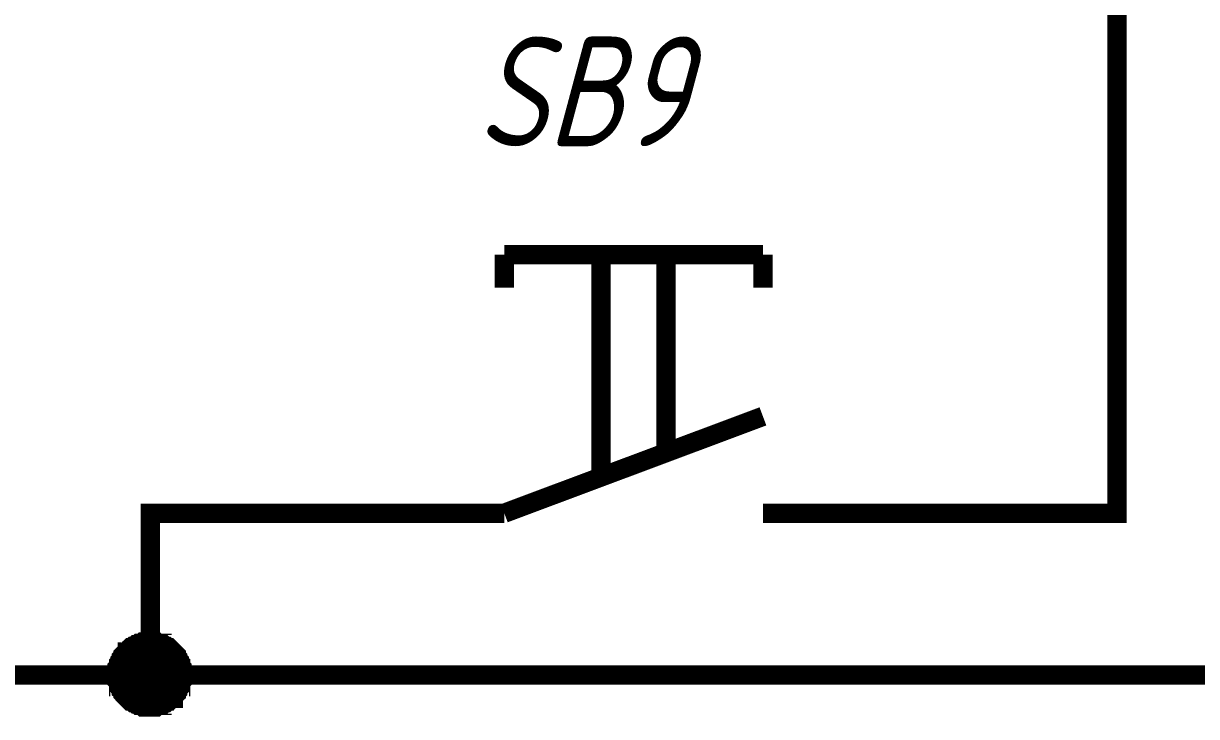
# Model space of a CAD drawing. Header units: millimetres. Extents: x 0 to 841, y 0 to 594.
# Drawn here: x 370.55 to 388.74, y 29.86 to 40.61 of the extents above; entities that cross this region are included whole.
import ezdxf

# ---------------------------------------------------------------- set-up
doc = ezdxf.new("R2010")
doc.units = ezdxf.units.MM
doc.layers.add('Sheet', color=255, linetype='Continuous')
doc.styles.get("Standard").update_dxf_attribs({"font": '', "oblique": 15})
doc.styles.get('Standard').set_extended_font_data('GOST type A')

msp = doc.modelspace()

# ---------------------------------------------------------------- linework, layer by layer
at = {"layer": 'Sheet', "color": 18, "true_color": 0x000000, "const_width": 0.3}
for points in [[(385.018, 33.015), (387.504, 33.015), (387.504, 45.513), (387.504, 58.011), (387.504, 70.51), (387.504, 70.51), (385.018, 70.51)], [(378.006, 37.024), (382.016, 37.024)], [(378.006, 37.024), (378.006, 36.509)], [(379.507, 33.508), (379.507, 37.024)], [(380.515, 37.024), (380.515, 34.023)], [(382.016, 37.024), (382.016, 36.509)], [(378.006, 33.015), (382.016, 34.516)], [(395.008, 33.015), (392.5, 33.015), (392.5, 30.506), (372.518, 30.506), (352.515, 30.506), (352.515, 33.015), (355.001, 33.015)], [(372.518, 30.506), (372.518, 33.015), (375.005, 33.015)], [(377.514, 33.015), (375.005, 33.015)], [(377.514, 33.015), (378.006, 33.015)], [(382.509, 33.015), (382.016, 33.015)], [(382.509, 33.015), (385.018, 33.015)], [(372.003, 30.506), (372.003, 30.529), (372.003, 30.551), (372.003, 30.596), (372.003, 30.618), (372.026, 30.641), (372.026, 30.663), (372.026, 30.686), (372.048, 30.708), (372.048, 30.73), (372.07, 30.753), (372.07, 30.775), (372.093, 30.798), (372.093, 30.82), (372.115, 30.842), (372.138, 30.865), (372.16, 30.865), (372.16, 30.887), (372.182, 30.91), (372.205, 30.932), (372.227, 30.932), (372.25, 30.954), (372.272, 30.954), (372.294, 30.977), (372.317, 30.977), (372.339, 30.999), (372.362, 30.999), (372.384, 30.999), (372.406, 31.021), (372.429, 31.021), (372.474, 31.021), (372.496, 31.021), (372.518, 31.021)], [(372.003, 30.506), (372.003, 30.529), (372.003, 30.551), (372.003, 30.596), (372.003, 30.618), (372.026, 30.641), (372.026, 30.663), (372.026, 30.686), (372.048, 30.708), (372.048, 30.73), (372.07, 30.753), (372.07, 30.775), (372.093, 30.798), (372.093, 30.82), (372.115, 30.842), (372.138, 30.865), (372.16, 30.865), (372.16, 30.887), (372.182, 30.91), (372.205, 30.932), (372.227, 30.932), (372.25, 30.954), (372.272, 30.954), (372.294, 30.977), (372.317, 30.977), (372.339, 30.999), (372.362, 30.999), (372.384, 30.999), (372.406, 31.021), (372.429, 31.021), (372.474, 31.021), (372.496, 31.021), (372.518, 31.021)], [(372.003, 30.506), (372.003, 30.529), (372.003, 30.551), (372.003, 30.596), (372.003, 30.618), (372.026, 30.641), (372.026, 30.663), (372.026, 30.686), (372.048, 30.708), (372.048, 30.73), (372.07, 30.753), (372.07, 30.775), (372.093, 30.798), (372.093, 30.82), (372.115, 30.842), (372.138, 30.865), (372.16, 30.865), (372.16, 30.887), (372.182, 30.91), (372.205, 30.932), (372.227, 30.932), (372.25, 30.954), (372.272, 30.954), (372.294, 30.977), (372.317, 30.977), (372.339, 30.999), (372.362, 30.999), (372.384, 30.999), (372.406, 31.021), (372.429, 31.021), (372.474, 31.021), (372.496, 31.021), (372.518, 31.021)], [(372.003, 30.506), (372.003, 30.529), (372.003, 30.551), (372.003, 30.596), (372.003, 30.618), (372.026, 30.641), (372.026, 30.663), (372.026, 30.686), (372.048, 30.708), (372.048, 30.73), (372.07, 30.753), (372.07, 30.775), (372.093, 30.798), (372.093, 30.82), (372.115, 30.842), (372.138, 30.865), (372.16, 30.865), (372.16, 30.887), (372.182, 30.91), (372.205, 30.932), (372.227, 30.932), (372.25, 30.954), (372.272, 30.954), (372.294, 30.977), (372.317, 30.977), (372.339, 30.999), (372.362, 30.999), (372.384, 30.999), (372.406, 31.021), (372.429, 31.021), (372.474, 31.021), (372.496, 31.021), (372.518, 31.021)], [(372.003, 30.506), (372.003, 30.529), (372.003, 30.551), (372.003, 30.596), (372.003, 30.618), (372.026, 30.641), (372.026, 30.663), (372.026, 30.686), (372.048, 30.708), (372.048, 30.73), (372.07, 30.753), (372.07, 30.775), (372.093, 30.798), (372.093, 30.82), (372.115, 30.842), (372.138, 30.865), (372.16, 30.865), (372.16, 30.887), (372.182, 30.91), (372.205, 30.932), (372.227, 30.932), (372.25, 30.954), (372.272, 30.954), (372.294, 30.977), (372.317, 30.977), (372.339, 30.999), (372.362, 30.999), (372.384, 30.999), (372.406, 31.021), (372.429, 31.021), (372.474, 31.021), (372.496, 31.021), (372.518, 31.021)], [(372.003, 30.506), (372.003, 30.529), (372.003, 30.551), (372.003, 30.596), (372.003, 30.618), (372.026, 30.641), (372.026, 30.663), (372.026, 30.686), (372.048, 30.708), (372.048, 30.73), (372.07, 30.753), (372.07, 30.775), (372.093, 30.798), (372.093, 30.82), (372.115, 30.842), (372.138, 30.865), (372.16, 30.865), (372.16, 30.887), (372.182, 30.91), (372.205, 30.932), (372.227, 30.932), (372.25, 30.954), (372.272, 30.954), (372.294, 30.977), (372.317, 30.977), (372.339, 30.999), (372.362, 30.999), (372.384, 30.999), (372.406, 31.021), (372.429, 31.021), (372.474, 31.021), (372.496, 31.021), (372.518, 31.021)], [(372.003, 30.506), (372.003, 30.529), (372.003, 30.551), (372.003, 30.596), (372.003, 30.618), (372.026, 30.641), (372.026, 30.663), (372.026, 30.686), (372.048, 30.708), (372.048, 30.73), (372.07, 30.753), (372.07, 30.775), (372.093, 30.798), (372.093, 30.82), (372.115, 30.842), (372.138, 30.865), (372.16, 30.865), (372.16, 30.887), (372.182, 30.91), (372.205, 30.932), (372.227, 30.932), (372.25, 30.954), (372.272, 30.954), (372.294, 30.977), (372.317, 30.977), (372.339, 30.999), (372.362, 30.999), (372.384, 30.999), (372.406, 31.021), (372.429, 31.021), (372.474, 31.021), (372.496, 31.021), (372.518, 31.021)], [(372.003, 30.506), (372.003, 30.529), (372.003, 30.551), (372.003, 30.596), (372.003, 30.618), (372.026, 30.641), (372.026, 30.663), (372.026, 30.686), (372.048, 30.708), (372.048, 30.73), (372.07, 30.753), (372.07, 30.775), (372.093, 30.798), (372.093, 30.82), (372.115, 30.842), (372.138, 30.865), (372.16, 30.865), (372.16, 30.887), (372.182, 30.91), (372.205, 30.932), (372.227, 30.932), (372.25, 30.954), (372.272, 30.954), (372.294, 30.977), (372.317, 30.977), (372.339, 30.999), (372.362, 30.999), (372.384, 30.999), (372.406, 31.021), (372.429, 31.021), (372.474, 31.021), (372.496, 31.021), (372.518, 31.021)], [(372.518, 31.021), (372.518, 31.021)], [(372.518, 31.021), (372.541, 31.021), (372.563, 31.021), (372.586, 31.021), (372.608, 31.021), (372.63, 30.999), (372.653, 30.999), (372.698, 30.999), (372.698, 30.977), (372.72, 30.977), (372.742, 30.954), (372.765, 30.954), (372.787, 30.932), (372.81, 30.932), (372.832, 30.91), (372.854, 30.887), (372.877, 30.865), (372.877, 30.865), (372.899, 30.842), (372.922, 30.82), (372.922, 30.798), (372.944, 30.775), (372.944, 30.753), (372.966, 30.73), (372.966, 30.708), (372.989, 30.686), (372.989, 30.663), (372.989, 30.641), (373.011, 30.618), (373.011, 30.596), (373.011, 30.551), (373.011, 30.529), (373.011, 30.506)], [(372.518, 31.021), (372.518, 31.021)], [(372.518, 31.021), (372.541, 31.021), (372.563, 31.021), (372.586, 31.021), (372.608, 31.021), (372.63, 30.999), (372.653, 30.999), (372.698, 30.999), (372.698, 30.977), (372.72, 30.977), (372.742, 30.954), (372.765, 30.954), (372.787, 30.932), (372.81, 30.932), (372.832, 30.91), (372.854, 30.887), (372.877, 30.865), (372.877, 30.865), (372.899, 30.842), (372.922, 30.82), (372.922, 30.798), (372.944, 30.775), (372.944, 30.753), (372.966, 30.73), (372.966, 30.708), (372.989, 30.686), (372.989, 30.663), (372.989, 30.641), (373.011, 30.618), (373.011, 30.596), (373.011, 30.551), (373.011, 30.529), (373.011, 30.506)], [(372.518, 31.021), (372.518, 31.021)], [(372.518, 31.021), (372.541, 31.021), (372.563, 31.021), (372.586, 31.021), (372.608, 31.021), (372.63, 30.999), (372.653, 30.999), (372.698, 30.999), (372.698, 30.977), (372.72, 30.977), (372.742, 30.954), (372.765, 30.954), (372.787, 30.932), (372.81, 30.932), (372.832, 30.91), (372.854, 30.887), (372.877, 30.865), (372.877, 30.865), (372.899, 30.842), (372.922, 30.82), (372.922, 30.798), (372.944, 30.775), (372.944, 30.753), (372.966, 30.73), (372.966, 30.708), (372.989, 30.686), (372.989, 30.663), (372.989, 30.641), (373.011, 30.618), (373.011, 30.596), (373.011, 30.551), (373.011, 30.529), (373.011, 30.506)], [(372.518, 31.021), (372.518, 31.021)], [(372.518, 31.021), (372.541, 31.021), (372.563, 31.021), (372.586, 31.021), (372.608, 31.021), (372.63, 30.999), (372.653, 30.999), (372.698, 30.999), (372.698, 30.977), (372.72, 30.977), (372.742, 30.954), (372.765, 30.954), (372.787, 30.932), (372.81, 30.932), (372.832, 30.91), (372.854, 30.887), (372.877, 30.865), (372.877, 30.865), (372.899, 30.842), (372.922, 30.82), (372.922, 30.798), (372.944, 30.775), (372.944, 30.753), (372.966, 30.73), (372.966, 30.708), (372.989, 30.686), (372.989, 30.663), (372.989, 30.641), (373.011, 30.618), (373.011, 30.596), (373.011, 30.551), (373.011, 30.529), (373.011, 30.506)], [(372.518, 31.021), (372.518, 31.021)], [(372.518, 31.021), (372.541, 31.021), (372.563, 31.021), (372.586, 31.021), (372.608, 31.021), (372.63, 30.999), (372.653, 30.999), (372.698, 30.999), (372.698, 30.977), (372.72, 30.977), (372.742, 30.954), (372.765, 30.954), (372.787, 30.932), (372.81, 30.932), (372.832, 30.91), (372.854, 30.887), (372.877, 30.865), (372.877, 30.865), (372.899, 30.842), (372.922, 30.82), (372.922, 30.798), (372.944, 30.775), (372.944, 30.753), (372.966, 30.73), (372.966, 30.708), (372.989, 30.686), (372.989, 30.663), (372.989, 30.641), (373.011, 30.618), (373.011, 30.596), (373.011, 30.551), (373.011, 30.529), (373.011, 30.506)], [(372.518, 31.021), (372.518, 31.021)], [(372.518, 31.021), (372.541, 31.021), (372.563, 31.021), (372.586, 31.021), (372.608, 31.021), (372.63, 30.999), (372.653, 30.999), (372.698, 30.999), (372.698, 30.977), (372.72, 30.977), (372.742, 30.954), (372.765, 30.954), (372.787, 30.932), (372.81, 30.932), (372.832, 30.91), (372.854, 30.887), (372.877, 30.865), (372.877, 30.865), (372.899, 30.842), (372.922, 30.82), (372.922, 30.798), (372.944, 30.775), (372.944, 30.753), (372.966, 30.73), (372.966, 30.708), (372.989, 30.686), (372.989, 30.663), (372.989, 30.641), (373.011, 30.618), (373.011, 30.596), (373.011, 30.551), (373.011, 30.529), (373.011, 30.506)], [(372.518, 31.021), (372.518, 31.021)], [(372.518, 31.021), (372.541, 31.021), (372.563, 31.021), (372.586, 31.021), (372.608, 31.021), (372.63, 30.999), (372.653, 30.999), (372.698, 30.999), (372.698, 30.977), (372.72, 30.977), (372.742, 30.954), (372.765, 30.954), (372.787, 30.932), (372.81, 30.932), (372.832, 30.91), (372.854, 30.887), (372.877, 30.865), (372.877, 30.865), (372.899, 30.842), (372.922, 30.82), (372.922, 30.798), (372.944, 30.775), (372.944, 30.753), (372.966, 30.73), (372.966, 30.708), (372.989, 30.686), (372.989, 30.663), (372.989, 30.641), (373.011, 30.618), (373.011, 30.596), (373.011, 30.551), (373.011, 30.529), (373.011, 30.506)], [(372.518, 31.021), (372.518, 31.021)], [(372.518, 31.021), (372.541, 31.021), (372.563, 31.021), (372.586, 31.021), (372.608, 31.021), (372.63, 30.999), (372.653, 30.999), (372.698, 30.999), (372.698, 30.977), (372.72, 30.977), (372.742, 30.954), (372.765, 30.954), (372.787, 30.932), (372.81, 30.932), (372.832, 30.91), (372.854, 30.887), (372.877, 30.865), (372.877, 30.865), (372.899, 30.842), (372.922, 30.82), (372.922, 30.798), (372.944, 30.775), (372.944, 30.753), (372.966, 30.73), (372.966, 30.708), (372.989, 30.686), (372.989, 30.663), (372.989, 30.641), (373.011, 30.618), (373.011, 30.596), (373.011, 30.551), (373.011, 30.529), (373.011, 30.506)], [(372.518, 30.014), (372.496, 30.014), (372.474, 30.014), (372.429, 30.014), (372.406, 30.014), (372.384, 30.036), (372.362, 30.036), (372.339, 30.036), (372.317, 30.058), (372.294, 30.058), (372.272, 30.081), (372.25, 30.081), (372.227, 30.103), (372.205, 30.103), (372.182, 30.126), (372.16, 30.148), (372.16, 30.148), (372.138, 30.17), (372.115, 30.193), (372.093, 30.215), (372.093, 30.238), (372.07, 30.26), (372.07, 30.282), (372.048, 30.305), (372.048, 30.327), (372.026, 30.327), (372.026, 30.372), (372.026, 30.394), (372.003, 30.417), (372.003, 30.439), (372.003, 30.462), (372.003, 30.484), (372.003, 30.506)], [(372.003, 30.506), (372.003, 30.506)], [(372.518, 30.014), (372.496, 30.014), (372.474, 30.014), (372.429, 30.014), (372.406, 30.014), (372.384, 30.036), (372.362, 30.036), (372.339, 30.036), (372.317, 30.058), (372.294, 30.058), (372.272, 30.081), (372.25, 30.081), (372.227, 30.103), (372.205, 30.103), (372.182, 30.126), (372.16, 30.148), (372.16, 30.148), (372.138, 30.17), (372.115, 30.193), (372.093, 30.215), (372.093, 30.238), (372.07, 30.26), (372.07, 30.282), (372.048, 30.305), (372.048, 30.327), (372.026, 30.327), (372.026, 30.372), (372.026, 30.394), (372.003, 30.417), (372.003, 30.439), (372.003, 30.462), (372.003, 30.484), (372.003, 30.506)], [(372.003, 30.506), (372.003, 30.506)], [(372.518, 30.014), (372.496, 30.014), (372.474, 30.014), (372.429, 30.014), (372.406, 30.014), (372.384, 30.036), (372.362, 30.036), (372.339, 30.036), (372.317, 30.058), (372.294, 30.058), (372.272, 30.081), (372.25, 30.081), (372.227, 30.103), (372.205, 30.103), (372.182, 30.126), (372.16, 30.148), (372.16, 30.148), (372.138, 30.17), (372.115, 30.193), (372.093, 30.215), (372.093, 30.238), (372.07, 30.26), (372.07, 30.282), (372.048, 30.305), (372.048, 30.327), (372.026, 30.327), (372.026, 30.372), (372.026, 30.394), (372.003, 30.417), (372.003, 30.439), (372.003, 30.462), (372.003, 30.484), (372.003, 30.506)], [(372.003, 30.506), (372.003, 30.506)], [(372.518, 30.014), (372.496, 30.014), (372.474, 30.014), (372.429, 30.014), (372.406, 30.014), (372.384, 30.036), (372.362, 30.036), (372.339, 30.036), (372.317, 30.058), (372.294, 30.058), (372.272, 30.081), (372.25, 30.081), (372.227, 30.103), (372.205, 30.103), (372.182, 30.126), (372.16, 30.148), (372.16, 30.148), (372.138, 30.17), (372.115, 30.193), (372.093, 30.215), (372.093, 30.238), (372.07, 30.26), (372.07, 30.282), (372.048, 30.305), (372.048, 30.327), (372.026, 30.327), (372.026, 30.372), (372.026, 30.394), (372.003, 30.417), (372.003, 30.439), (372.003, 30.462), (372.003, 30.484), (372.003, 30.506)], [(372.003, 30.506), (372.003, 30.506)], [(372.518, 30.014), (372.496, 30.014), (372.474, 30.014), (372.429, 30.014), (372.406, 30.014), (372.384, 30.036), (372.362, 30.036), (372.339, 30.036), (372.317, 30.058), (372.294, 30.058), (372.272, 30.081), (372.25, 30.081), (372.227, 30.103), (372.205, 30.103), (372.182, 30.126), (372.16, 30.148), (372.16, 30.148), (372.138, 30.17), (372.115, 30.193), (372.093, 30.215), (372.093, 30.238), (372.07, 30.26), (372.07, 30.282), (372.048, 30.305), (372.048, 30.327), (372.026, 30.327), (372.026, 30.372), (372.026, 30.394), (372.003, 30.417), (372.003, 30.439), (372.003, 30.462), (372.003, 30.484), (372.003, 30.506)], [(372.003, 30.506), (372.003, 30.506)], [(372.518, 30.014), (372.496, 30.014), (372.474, 30.014), (372.429, 30.014), (372.406, 30.014), (372.384, 30.036), (372.362, 30.036), (372.339, 30.036), (372.317, 30.058), (372.294, 30.058), (372.272, 30.081), (372.25, 30.081), (372.227, 30.103), (372.205, 30.103), (372.182, 30.126), (372.16, 30.148), (372.16, 30.148), (372.138, 30.17), (372.115, 30.193), (372.093, 30.215), (372.093, 30.238), (372.07, 30.26), (372.07, 30.282), (372.048, 30.305), (372.048, 30.327), (372.026, 30.327), (372.026, 30.372), (372.026, 30.394), (372.003, 30.417), (372.003, 30.439), (372.003, 30.462), (372.003, 30.484), (372.003, 30.506)], [(372.003, 30.506), (372.003, 30.506)], [(372.518, 30.014), (372.496, 30.014), (372.474, 30.014), (372.429, 30.014), (372.406, 30.014), (372.384, 30.036), (372.362, 30.036), (372.339, 30.036), (372.317, 30.058), (372.294, 30.058), (372.272, 30.081), (372.25, 30.081), (372.227, 30.103), (372.205, 30.103), (372.182, 30.126), (372.16, 30.148), (372.16, 30.148), (372.138, 30.17), (372.115, 30.193), (372.093, 30.215), (372.093, 30.238), (372.07, 30.26), (372.07, 30.282), (372.048, 30.305), (372.048, 30.327), (372.026, 30.327), (372.026, 30.372), (372.026, 30.394), (372.003, 30.417), (372.003, 30.439), (372.003, 30.462), (372.003, 30.484), (372.003, 30.506)], [(372.003, 30.506), (372.003, 30.506)], [(372.518, 30.014), (372.496, 30.014), (372.474, 30.014), (372.429, 30.014), (372.406, 30.014), (372.384, 30.036), (372.362, 30.036), (372.339, 30.036), (372.317, 30.058), (372.294, 30.058), (372.272, 30.081), (372.25, 30.081), (372.227, 30.103), (372.205, 30.103), (372.182, 30.126), (372.16, 30.148), (372.16, 30.148), (372.138, 30.17), (372.115, 30.193), (372.093, 30.215), (372.093, 30.238), (372.07, 30.26), (372.07, 30.282), (372.048, 30.305), (372.048, 30.327), (372.026, 30.327), (372.026, 30.372), (372.026, 30.394), (372.003, 30.417), (372.003, 30.439), (372.003, 30.462), (372.003, 30.484), (372.003, 30.506)], [(372.003, 30.506), (372.003, 30.506)], [(373.011, 30.506), (373.011, 30.484), (373.011, 30.462), (373.011, 30.439), (373.011, 30.417), (372.989, 30.394), (372.989, 30.372), (372.989, 30.327), (372.966, 30.327), (372.966, 30.305), (372.944, 30.282), (372.944, 30.26), (372.922, 30.238), (372.922, 30.215), (372.899, 30.193), (372.877, 30.17), (372.877, 30.148), (372.854, 30.148), (372.832, 30.126), (372.81, 30.103), (372.787, 30.103), (372.765, 30.081), (372.742, 30.081), (372.72, 30.058), (372.698, 30.058), (372.698, 30.036), (372.653, 30.036), (372.63, 30.036), (372.608, 30.014), (372.586, 30.014), (372.563, 30.014), (372.541, 30.014), (372.518, 30.014)], [(373.011, 30.506), (373.011, 30.484), (373.011, 30.462), (373.011, 30.439), (373.011, 30.417), (372.989, 30.394), (372.989, 30.372), (372.989, 30.327), (372.966, 30.327), (372.966, 30.305), (372.944, 30.282), (372.944, 30.26), (372.922, 30.238), (372.922, 30.215), (372.899, 30.193), (372.877, 30.17), (372.877, 30.148), (372.854, 30.148), (372.832, 30.126), (372.81, 30.103), (372.787, 30.103), (372.765, 30.081), (372.742, 30.081), (372.72, 30.058), (372.698, 30.058), (372.698, 30.036), (372.653, 30.036), (372.63, 30.036), (372.608, 30.014), (372.586, 30.014), (372.563, 30.014), (372.541, 30.014), (372.518, 30.014)], [(373.011, 30.506), (373.011, 30.484), (373.011, 30.462), (373.011, 30.439), (373.011, 30.417), (372.989, 30.394), (372.989, 30.372), (372.989, 30.327), (372.966, 30.327), (372.966, 30.305), (372.944, 30.282), (372.944, 30.26), (372.922, 30.238), (372.922, 30.215), (372.899, 30.193), (372.877, 30.17), (372.877, 30.148), (372.854, 30.148), (372.832, 30.126), (372.81, 30.103), (372.787, 30.103), (372.765, 30.081), (372.742, 30.081), (372.72, 30.058), (372.698, 30.058), (372.698, 30.036), (372.653, 30.036), (372.63, 30.036), (372.608, 30.014), (372.586, 30.014), (372.563, 30.014), (372.541, 30.014), (372.518, 30.014)], [(373.011, 30.506), (373.011, 30.484), (373.011, 30.462), (373.011, 30.439), (373.011, 30.417), (372.989, 30.394), (372.989, 30.372), (372.989, 30.327), (372.966, 30.327), (372.966, 30.305), (372.944, 30.282), (372.944, 30.26), (372.922, 30.238), (372.922, 30.215), (372.899, 30.193), (372.877, 30.17), (372.877, 30.148), (372.854, 30.148), (372.832, 30.126), (372.81, 30.103), (372.787, 30.103), (372.765, 30.081), (372.742, 30.081), (372.72, 30.058), (372.698, 30.058), (372.698, 30.036), (372.653, 30.036), (372.63, 30.036), (372.608, 30.014), (372.586, 30.014), (372.563, 30.014), (372.541, 30.014), (372.518, 30.014)], [(373.011, 30.506), (373.011, 30.484), (373.011, 30.462), (373.011, 30.439), (373.011, 30.417), (372.989, 30.394), (372.989, 30.372), (372.989, 30.327), (372.966, 30.327), (372.966, 30.305), (372.944, 30.282), (372.944, 30.26), (372.922, 30.238), (372.922, 30.215), (372.899, 30.193), (372.877, 30.17), (372.877, 30.148), (372.854, 30.148), (372.832, 30.126), (372.81, 30.103), (372.787, 30.103), (372.765, 30.081), (372.742, 30.081), (372.72, 30.058), (372.698, 30.058), (372.698, 30.036), (372.653, 30.036), (372.63, 30.036), (372.608, 30.014), (372.586, 30.014), (372.563, 30.014), (372.541, 30.014), (372.518, 30.014)], [(373.011, 30.506), (373.011, 30.484), (373.011, 30.462), (373.011, 30.439), (373.011, 30.417), (372.989, 30.394), (372.989, 30.372), (372.989, 30.327), (372.966, 30.327), (372.966, 30.305), (372.944, 30.282), (372.944, 30.26), (372.922, 30.238), (372.922, 30.215), (372.899, 30.193), (372.877, 30.17), (372.877, 30.148), (372.854, 30.148), (372.832, 30.126), (372.81, 30.103), (372.787, 30.103), (372.765, 30.081), (372.742, 30.081), (372.72, 30.058), (372.698, 30.058), (372.698, 30.036), (372.653, 30.036), (372.63, 30.036), (372.608, 30.014), (372.586, 30.014), (372.563, 30.014), (372.541, 30.014), (372.518, 30.014)], [(373.011, 30.506), (373.011, 30.484), (373.011, 30.462), (373.011, 30.439), (373.011, 30.417), (372.989, 30.394), (372.989, 30.372), (372.989, 30.327), (372.966, 30.327), (372.966, 30.305), (372.944, 30.282), (372.944, 30.26), (372.922, 30.238), (372.922, 30.215), (372.899, 30.193), (372.877, 30.17), (372.877, 30.148), (372.854, 30.148), (372.832, 30.126), (372.81, 30.103), (372.787, 30.103), (372.765, 30.081), (372.742, 30.081), (372.72, 30.058), (372.698, 30.058), (372.698, 30.036), (372.653, 30.036), (372.63, 30.036), (372.608, 30.014), (372.586, 30.014), (372.563, 30.014), (372.541, 30.014), (372.518, 30.014)], [(373.011, 30.506), (373.011, 30.484), (373.011, 30.462), (373.011, 30.439), (373.011, 30.417), (372.989, 30.394), (372.989, 30.372), (372.989, 30.327), (372.966, 30.327), (372.966, 30.305), (372.944, 30.282), (372.944, 30.26), (372.922, 30.238), (372.922, 30.215), (372.899, 30.193), (372.877, 30.17), (372.877, 30.148), (372.854, 30.148), (372.832, 30.126), (372.81, 30.103), (372.787, 30.103), (372.765, 30.081), (372.742, 30.081), (372.72, 30.058), (372.698, 30.058), (372.698, 30.036), (372.653, 30.036), (372.63, 30.036), (372.608, 30.014), (372.586, 30.014), (372.563, 30.014), (372.541, 30.014), (372.518, 30.014)], [(373.011, 30.506), (373.011, 30.506), (373.011, 30.506), (373.011, 30.506), (373.011, 30.506), (373.011, 30.506), (373.011, 30.506), (373.011, 30.506), (373.011, 30.506), (373.011, 30.506), (373.011, 30.506), (373.011, 30.506), (373.011, 30.506), (373.011, 30.506), (373.011, 30.506), (373.011, 30.506), (373.011, 30.506), (373.011, 30.506), (373.011, 30.506), (373.011, 30.506), (373.011, 30.506), (373.011, 30.506), (373.011, 30.506), (373.011, 30.506), (373.011, 30.506), (373.011, 30.506), (373.011, 30.506), (373.011, 30.506), (373.011, 30.506), (373.011, 30.506), (373.011, 30.506), (373.011, 30.506), (373.011, 30.506)], [(373.011, 30.506), (373.011, 30.506)], [(373.011, 30.506), (373.011, 30.506), (373.011, 30.506), (373.011, 30.506), (373.011, 30.506), (373.011, 30.506), (373.011, 30.506), (373.011, 30.506), (373.011, 30.506), (373.011, 30.506), (373.011, 30.506), (373.011, 30.506), (373.011, 30.506), (373.011, 30.506), (373.011, 30.506), (373.011, 30.506), (373.011, 30.506), (373.011, 30.506), (373.011, 30.506), (373.011, 30.506), (373.011, 30.506), (373.011, 30.506), (373.011, 30.506), (373.011, 30.506), (373.011, 30.506), (373.011, 30.506), (373.011, 30.506), (373.011, 30.506), (373.011, 30.506), (373.011, 30.506), (373.011, 30.506), (373.011, 30.506), (373.011, 30.506)], [(373.011, 30.506), (373.011, 30.506)], [(373.011, 30.506), (373.011, 30.506), (373.011, 30.506), (373.011, 30.506), (373.011, 30.506), (373.011, 30.506), (373.011, 30.506), (373.011, 30.506), (373.011, 30.506), (373.011, 30.506), (373.011, 30.506), (373.011, 30.506), (373.011, 30.506), (373.011, 30.506), (373.011, 30.506), (373.011, 30.506), (373.011, 30.506), (373.011, 30.506), (373.011, 30.506), (373.011, 30.506), (373.011, 30.506), (373.011, 30.506), (373.011, 30.506), (373.011, 30.506), (373.011, 30.506), (373.011, 30.506), (373.011, 30.506), (373.011, 30.506), (373.011, 30.506), (373.011, 30.506), (373.011, 30.506), (373.011, 30.506), (373.011, 30.506)], [(373.011, 30.506), (373.011, 30.506)], [(373.011, 30.506), (373.011, 30.506), (373.011, 30.506), (373.011, 30.506), (373.011, 30.506), (373.011, 30.506), (373.011, 30.506), (373.011, 30.506), (373.011, 30.506), (373.011, 30.506), (373.011, 30.506), (373.011, 30.506), (373.011, 30.506), (373.011, 30.506), (373.011, 30.506), (373.011, 30.506), (373.011, 30.506), (373.011, 30.506), (373.011, 30.506), (373.011, 30.506), (373.011, 30.506), (373.011, 30.506), (373.011, 30.506), (373.011, 30.506), (373.011, 30.506), (373.011, 30.506), (373.011, 30.506), (373.011, 30.506), (373.011, 30.506), (373.011, 30.506), (373.011, 30.506), (373.011, 30.506), (373.011, 30.506)], [(373.011, 30.506), (373.011, 30.506)], [(373.011, 30.506), (373.011, 30.506), (373.011, 30.506), (373.011, 30.506), (373.011, 30.506), (373.011, 30.506), (373.011, 30.506), (373.011, 30.506), (373.011, 30.506), (373.011, 30.506), (373.011, 30.506), (373.011, 30.506), (373.011, 30.506), (373.011, 30.506), (373.011, 30.506), (373.011, 30.506), (373.011, 30.506), (373.011, 30.506), (373.011, 30.506), (373.011, 30.506), (373.011, 30.506), (373.011, 30.506), (373.011, 30.506), (373.011, 30.506), (373.011, 30.506), (373.011, 30.506), (373.011, 30.506), (373.011, 30.506), (373.011, 30.506), (373.011, 30.506), (373.011, 30.506), (373.011, 30.506), (373.011, 30.506)], [(373.011, 30.506), (373.011, 30.506)], [(373.011, 30.506), (373.011, 30.506), (373.011, 30.506), (373.011, 30.506), (373.011, 30.506), (373.011, 30.506), (373.011, 30.506), (373.011, 30.506), (373.011, 30.506), (373.011, 30.506), (373.011, 30.506), (373.011, 30.506), (373.011, 30.506), (373.011, 30.506), (373.011, 30.506), (373.011, 30.506), (373.011, 30.506), (373.011, 30.506), (373.011, 30.506), (373.011, 30.506), (373.011, 30.506), (373.011, 30.506), (373.011, 30.506), (373.011, 30.506), (373.011, 30.506), (373.011, 30.506), (373.011, 30.506), (373.011, 30.506), (373.011, 30.506), (373.011, 30.506), (373.011, 30.506), (373.011, 30.506), (373.011, 30.506)], [(373.011, 30.506), (373.011, 30.506)], [(373.011, 30.506), (373.011, 30.506), (373.011, 30.506), (373.011, 30.506), (373.011, 30.506), (373.011, 30.506), (373.011, 30.506), (373.011, 30.506), (373.011, 30.506), (373.011, 30.506), (373.011, 30.506), (373.011, 30.506), (373.011, 30.506), (373.011, 30.506), (373.011, 30.506), (373.011, 30.506), (373.011, 30.506), (373.011, 30.506), (373.011, 30.506), (373.011, 30.506), (373.011, 30.506), (373.011, 30.506), (373.011, 30.506), (373.011, 30.506), (373.011, 30.506), (373.011, 30.506), (373.011, 30.506), (373.011, 30.506), (373.011, 30.506), (373.011, 30.506), (373.011, 30.506), (373.011, 30.506), (373.011, 30.506)], [(373.011, 30.506), (373.011, 30.506)], [(373.011, 30.506), (373.011, 30.506), (373.011, 30.506), (373.011, 30.506), (373.011, 30.506), (373.011, 30.506), (373.011, 30.506), (373.011, 30.506), (373.011, 30.506), (373.011, 30.506), (373.011, 30.506), (373.011, 30.506), (373.011, 30.506), (373.011, 30.506), (373.011, 30.506), (373.011, 30.506), (373.011, 30.506), (373.011, 30.506), (373.011, 30.506), (373.011, 30.506), (373.011, 30.506), (373.011, 30.506), (373.011, 30.506), (373.011, 30.506), (373.011, 30.506), (373.011, 30.506), (373.011, 30.506), (373.011, 30.506), (373.011, 30.506), (373.011, 30.506), (373.011, 30.506), (373.011, 30.506), (373.011, 30.506)], [(373.011, 30.506), (373.011, 30.506)]]:
    msp.add_lwpolyline(points, dxfattribs=at)
at = {"layer": 'Sheet', "color": 18, "true_color": 0x000000, "const_width": 0.508}
msp.add_lwpolyline([(372.246, 30.5, 1), (372.754, 30.5, 1)], format="xyb", close=True, dxfattribs=at)

# ---------------------------------------------------------------- texts
at = {"layer": 'Sheet', "color": 18, "true_color": 0x000000, "oblique": 15}
msp.add_text('SB9', height=1.7, dxfattribs=at).set_placement((377.581, 38.704))

doc.saveas('drawing.dxf')
